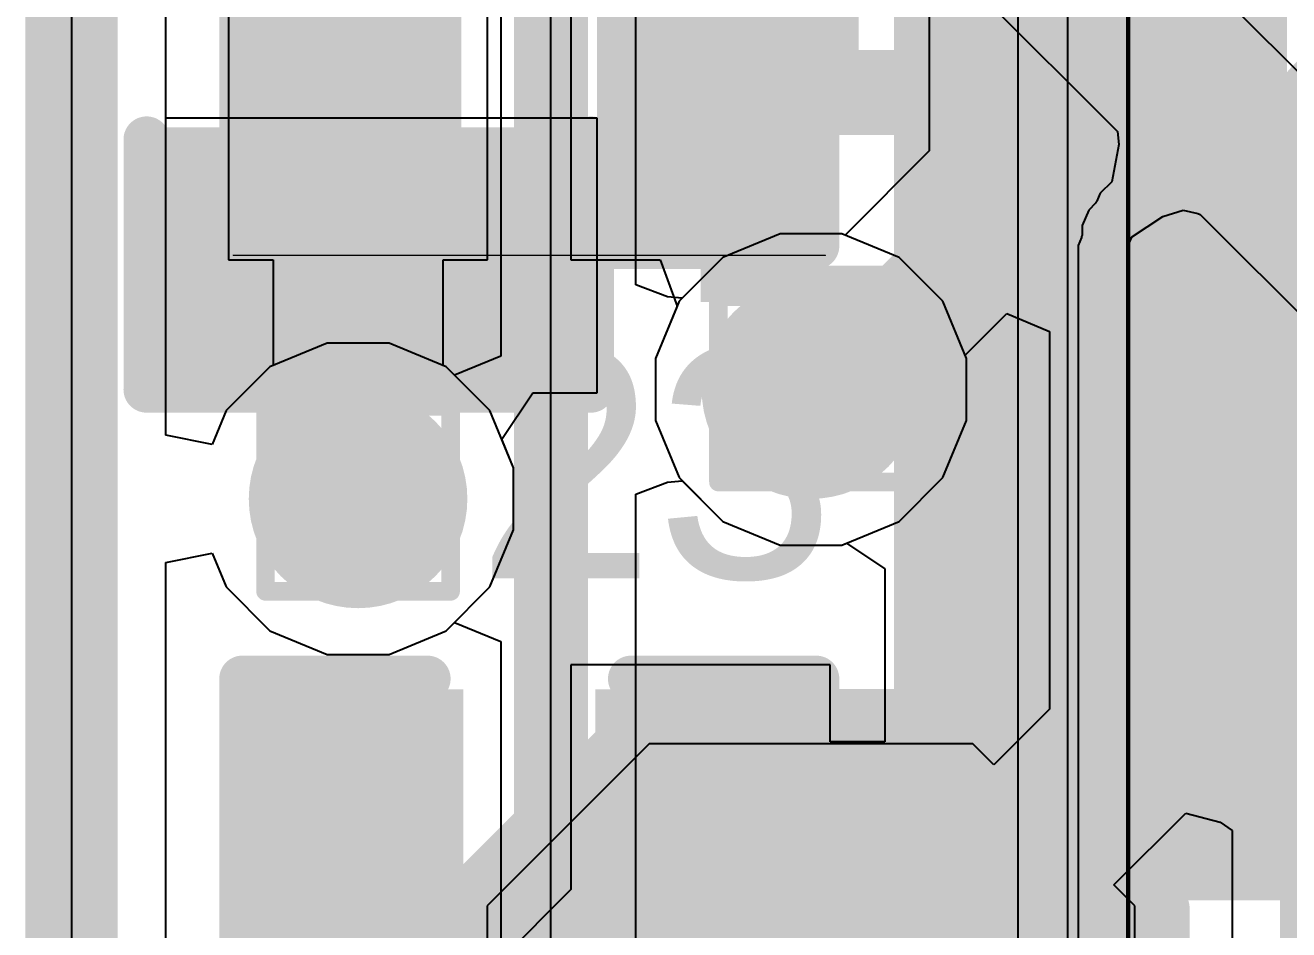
# Model space of a CAD drawing. Header units: inches. Extents: x -6 to 5433, y -4 to 5447.
# Drawn here: x 53.37 to 56.838, y 16.969 to 19.451 of the extents above; entities that cross this region are included whole.
import ezdxf

# ---------------------------------------------------------------- set-up
doc = ezdxf.new("R2010")
doc.units = ezdxf.units.IN
for name, color, linetype in [('Board_outline', 216, 'Continuous'), ('Bottom Layer', 5, 'Continuous'), ('Bottom Overlay', 54, 'Continuous'), ('Bottom Paste', 16, 'Continuous'), ('Bottom Solder', 6, 'Continuous'), ('Drill Drawing', 1, 'Continuous'), ('Ground', 16, 'Continuous'), ('Mechanical 4', 56, 'Continuous'), ('Multi-Layer', 9, 'Continuous'), ('Power', 76, 'Continuous'), ('Top Layer', 1, 'Continuous'), ('Top Overlay', 2, 'Continuous'), ('Top Paste', 8, 'Continuous'), ('Top Solder', 216, 'Continuous'), ('Via Holes', 16, 'Continuous')]:
    doc.layers.add(name, color=color, linetype=linetype)
doc.styles.add('Arial', font='', dxfattribs={"height": 0.2})
doc.styles.get('Arial').set_extended_font_data('Arial')

# ---------------------------------------------------------------- blocks, each defined once
blk = doc.blocks.new('QFN_56__7_7__47')
at = {"layer": 'Top Layer'}
for points in [[(3.0005, 2.7), (3.8755, 2.7), (3.8755, 2.5), (3.0005, 2.5)], [(3.0005, 2.3), (3.8755, 2.3), (3.8755, 2.1), (3.0005, 2.1)], [(3.0005, 1.9), (3.8755, 1.9), (3.8755, 1.7), (3.0005, 1.7)], [(3.0005, 1.5), (3.8755, 1.5), (3.8755, 1.3), (3.0005, 1.3)], [(3.0005, 1.1), (3.8755, 1.1), (3.8755, 0.9), (3.0005, 0.9)], [(3.0005, 0.7), (3.8755, 0.7), (3.8755, 0.5), (3.0005, 0.5)]]:
    blk.add_hatch(color=1, dxfattribs=at).paths.add_polyline_path(points)
at = {"layer": 'Top Paste'}
for points in [[(3.0005, 2.7), (3.8755, 2.7), (3.8755, 2.5), (3.0005, 2.5)], [(3.0005, 2.3), (3.8755, 2.3), (3.8755, 2.1), (3.0005, 2.1)], [(3.0005, 1.9), (3.8755, 1.9), (3.8755, 1.7), (3.0005, 1.7)], [(3.0005, 1.5), (3.8755, 1.5), (3.8755, 1.3), (3.0005, 1.3)], [(3.0005, 1.1), (3.8755, 1.1), (3.8755, 0.9), (3.0005, 0.9)], [(3.0005, 0.7), (3.8755, 0.7), (3.8755, 0.5), (3.0005, 0.5)]]:
    blk.add_hatch(color=8, dxfattribs=at).paths.add_polyline_path(points)
at = {"layer": 'Top Solder'}
for points in [[(2.8989, 2.8016), (3.9771, 2.8016), (3.9771, 2.3984), (2.8989, 2.3984)], [(2.8989, 2.4016), (3.9771, 2.4016), (3.9771, 1.9984), (2.8989, 1.9984)], [(2.8989, 2.0016), (3.9771, 2.0016), (3.9771, 1.5984), (2.8989, 1.5984)], [(2.8989, 1.6016), (3.9771, 1.6016), (3.9771, 1.1984), (2.8989, 1.1984)], [(2.8989, 1.2016), (3.9771, 1.2016), (3.9771, 0.7984), (2.8989, 0.7984)], [(2.8989, 0.8016), (3.9771, 0.8016), (3.9771, 0.3984), (2.8989, 0.3984)], [(2.8989, 0.4016), (3.9771, 0.4016), (3.9771, -0.0016), (2.8989, -0.0016)]]:
    blk.add_hatch(color=216, dxfattribs=at).paths.add_polyline_path(points)
blk = doc.blocks.new('R___0402_94')
at = {"layer": 'Top Layer'}
for points in [[(-0.6985, -0.3175), (-0.6985, 0.3175), (-0.2413, 0.3175), (-0.2413, -0.3175)], [(0.2413, -0.3175), (0.2413, 0.3175), (0.6985, 0.3175), (0.6985, -0.3175)]]:
    blk.add_hatch(color=1, dxfattribs=at).paths.add_polyline_path(points)
at = {"layer": 'Top Paste'}
for points in [[(-0.6985, -0.3175), (-0.6985, 0.3175), (-0.2413, 0.3175), (-0.2413, -0.3175)], [(0.2413, -0.3175), (0.2413, 0.3175), (0.6985, 0.3175), (0.6985, -0.3175)]]:
    blk.add_hatch(color=8, dxfattribs=at).paths.add_polyline_path(points)
at = {"layer": 'Top Solder'}
for points in [[(-0.7535, -0.3725), (-0.7535, 0.3725), (-0.1863, 0.3725), (-0.1863, -0.3725)], [(0.1863, -0.3725), (0.1863, 0.3725), (0.7535, 0.3725), (0.7535, -0.3725)]]:
    blk.add_hatch(color=216, dxfattribs=at).paths.add_polyline_path(points)
at = {"layer": 'Top Overlay'}
for points in [[(-0.7874, 0.4064, 0.127, 0.127, 0), (0.7874, 0.4064, 0.127, 0.127, 0)], [(-0.7874, -0.4064, 0.127, 0.127, 0), (-0.7874, 0.4064, 0.127, 0.127, 0)], [(0.7874, -0.4064, 0.127, 0.127, 0), (0.7874, 0.4064, 0.127, 0.127, 0)], [(-0.7874, -0.4064, 0.127, 0.127, 0), (0.7874, -0.4064, 0.127, 0.127, 0)], [(-0.8128, -0.4318, 0.00323, 0.00323, 0), (0.8128, -0.4318, 0.00323, 0.00323, 0)]]:
    blk.add_lwpolyline(points, format="xyseb", dxfattribs=at)
for points in [[(-0.8191, 0.4064, 0.0635, 0.0635, 1), (-0.7556, 0.4064, 0.0635, 0.0635, 1)], [(-0.8191, 0.4064, 0.0635, 0.0635, 1), (-0.7556, 0.4064, 0.0635, 0.0635, 1)], [(0.7556, 0.4064, 0.0635, 0.0635, 1), (0.8191, 0.4064, 0.0635, 0.0635, 1)], [(0.7556, 0.4064, 0.0635, 0.0635, 1), (0.8191, 0.4064, 0.0635, 0.0635, 1)], [(-0.8191, -0.4064, 0.0635, 0.0635, 1), (-0.7556, -0.4064, 0.0635, 0.0635, 1)], [(-0.8191, -0.4064, 0.0635, 0.0635, 1), (-0.7556, -0.4064, 0.0635, 0.0635, 1)], [(0.7556, -0.4064, 0.0635, 0.0635, 1), (0.8191, -0.4064, 0.0635, 0.0635, 1)], [(0.7556, -0.4064, 0.0635, 0.0635, 1), (0.8191, -0.4064, 0.0635, 0.0635, 1)], [(-0.8136, -0.4318, 0.00161, 0.00161, 1), (-0.812, -0.4318, 0.00161, 0.00161, 1)], [(0.812, -0.4318, 0.00161, 0.00161, 1), (0.8136, -0.4318, 0.00161, 0.00161, 1)]]:
    blk.add_lwpolyline(points, format="xyseb", close=True, dxfattribs=at)
blk = doc.blocks.new('T__________B_126')
at = {"layer": 'Bottom Layer'}
blk.add_hatch(color=5, dxfattribs=at).paths.add_polyline_path([(0.381, 0.762), (-0.381, 0.762), (-0.762, 0.381), (-0.762, -0.381), (-0.381, -0.762), (0.381, -0.762), (0.762, -0.381), (0.762, 0.381)])
at = {"layer": 'Bottom Paste'}
blk.add_hatch(color=16, dxfattribs=at).paths.add_polyline_path([(0.381, 0.762), (-0.381, 0.762), (-0.762, 0.381), (-0.762, -0.381), (-0.381, -0.762), (0.381, -0.762), (0.762, -0.381), (0.762, 0.381)])
at = {"layer": 'Bottom Solder'}
blk.add_hatch(color=6, dxfattribs=at).paths.add_polyline_path([(0.4318, 0.8636), (-0.4318, 0.8636), (-0.8636, 0.4318), (-0.8636, -0.4318), (-0.4318, -0.8636), (0.4318, -0.8636), (0.8636, -0.4318), (0.8636, 0.4318)])
at = {"layer": 'Bottom Overlay'}
for points in [[(-0.4318, 0.9398, 0.2, 0.2, 0), (-0.9398, 0.4318, 0.2, 0.2, 0)], [(-0.4318, 0.9398, 0.2, 0.2, 0), (0.4318, 0.9398, 0.2, 0.2, 0)], [(0.4318, 0.9398, 0.2, 0.2, 0), (0.9398, 0.4318, 0.2, 0.2, 0)], [(-0.9398, 0.4318, 0.2, 0.2, 0), (-0.9398, -0.4318, 0.2, 0.2, 0)], [(0.9398, 0.4318, 0.2, 0.2, 0), (0.9398, -0.4318, 0.2, 0.2, 0)], [(-0.9398, -0.4318, 0.2, 0.2, 0), (-0.4318, -0.9398, 0.2, 0.2, 0)], [(0.9398, -0.4318, 0.2, 0.2, 0), (0.4318, -0.9398, 0.2, 0.2, 0)], [(-0.4318, -0.9398, 0.2, 0.2, 0), (0.4318, -0.9398, 0.2, 0.2, 0)]]:
    blk.add_lwpolyline(points, format="xyseb", dxfattribs=at)
for points in [[(-0.4818, 0.9398, 0.1, 0.1, 1), (-0.3818, 0.9398, 0.1, 0.1, 1)], [(-0.4818, 0.9398, 0.1, 0.1, 1), (-0.3818, 0.9398, 0.1, 0.1, 1)], [(0.3818, 0.9398, 0.1, 0.1, 1), (0.4818, 0.9398, 0.1, 0.1, 1)], [(0.3818, 0.9398, 0.1, 0.1, 1), (0.4818, 0.9398, 0.1, 0.1, 1)], [(-0.9898, 0.4318, 0.1, 0.1, 1), (-0.8898, 0.4318, 0.1, 0.1, 1)], [(-0.9898, 0.4318, 0.1, 0.1, 1), (-0.8898, 0.4318, 0.1, 0.1, 1)], [(0.8898, 0.4318, 0.1, 0.1, 1), (0.9898, 0.4318, 0.1, 0.1, 1)], [(0.8898, 0.4318, 0.1, 0.1, 1), (0.9898, 0.4318, 0.1, 0.1, 1)], [(-0.9898, -0.4318, 0.1, 0.1, 1), (-0.8898, -0.4318, 0.1, 0.1, 1)], [(-0.9898, -0.4318, 0.1, 0.1, 1), (-0.8898, -0.4318, 0.1, 0.1, 1)], [(0.8898, -0.4318, 0.1, 0.1, 1), (0.9898, -0.4318, 0.1, 0.1, 1)], [(0.8898, -0.4318, 0.1, 0.1, 1), (0.9898, -0.4318, 0.1, 0.1, 1)], [(-0.4818, -0.9398, 0.1, 0.1, 1), (-0.3818, -0.9398, 0.1, 0.1, 1)], [(-0.4818, -0.9398, 0.1, 0.1, 1), (-0.3818, -0.9398, 0.1, 0.1, 1)], [(0.3818, -0.9398, 0.1, 0.1, 1), (0.4818, -0.9398, 0.1, 0.1, 1)], [(0.3818, -0.9398, 0.1, 0.1, 1), (0.4818, -0.9398, 0.1, 0.1, 1)]]:
    blk.add_lwpolyline(points, format="xyseb", close=True, dxfattribs=at)
blk = doc.blocks.new('LED_0603_B_143')
at = {"layer": 'Bottom Layer'}
for points in [[(-1, 0.5), (-0.5, 0.5), (-0.5, -0.5), (-1, -0.5)], [(0.5, 0.5), (1, 0.5), (1, -0.5), (0.5, -0.5)]]:
    blk.add_hatch(color=5, dxfattribs=at).paths.add_polyline_path(points)
at = {"layer": 'Bottom Overlay'}
blk.add_hatch(color=54, dxfattribs=at).paths.add_polyline_path([(1.1175, -0.6604), (1.7525, -0.6604), (1.7525, 0.6604), (1.1175, 0.6604)])
at = {"layer": 'Bottom Paste'}
for points in [[(-1, 0.5), (-0.5, 0.5), (-0.5, -0.5), (-1, -0.5)], [(0.5, 0.5), (1, 0.5), (1, -0.5), (0.5, -0.5)]]:
    blk.add_hatch(color=16, dxfattribs=at).paths.add_polyline_path(points)
at = {"layer": 'Bottom Solder'}
for points in [[(-1.1016, 0.6016), (-0.3984, 0.6016), (-0.3984, -0.6016), (-1.1016, -0.6016)], [(0.3984, 0.6016), (1.1016, 0.6016), (1.1016, -0.6016), (0.3984, -0.6016)]]:
    blk.add_hatch(color=6, dxfattribs=at).paths.add_polyline_path(points)
at = {"layer": 'Bottom Overlay'}
for points in [[(-1.1176, 0.6096, 0.127, 0.127, 0), (-1.1176, -0.6096, 0.127, 0.127, 0)], [(-1.1176, 0.6096, 0.127, 0.127, 0), (-0.4318, 0.6096, 0.127, 0.127, 0)], [(0.4318, 0.6096, 0.127, 0.127, 0), (1.1176, 0.6096, 0.127, 0.127, 0)], [(1.1176, 0.6096, 0.127, 0.127, 0), (1.1176, -0.6096, 0.127, 0.127, 0)], [(-1.1176, -0.6096, 0.127, 0.127, 0), (-0.4318, -0.6096, 0.127, 0.127, 0)], [(0.4318, -0.6096, 0.127, 0.127, 0), (1.1176, -0.6096, 0.127, 0.127, 0)]]:
    blk.add_lwpolyline(points, format="xyseb", dxfattribs=at)
for points in [[(-1.1494, 0.6096, 0.0635, 0.0635, 1), (-1.0858, 0.6096, 0.0635, 0.0635, 1)], [(-1.1494, 0.6096, 0.0635, 0.0635, 1), (-1.0858, 0.6096, 0.0635, 0.0635, 1)], [(-0.4636, 0.6096, 0.0635, 0.0635, 1), (-0.4001, 0.6096, 0.0635, 0.0635, 1)], [(0.4001, 0.6096, 0.0635, 0.0635, 1), (0.4636, 0.6096, 0.0635, 0.0635, 1)], [(1.0859, 0.6096, 0.0635, 0.0635, 1), (1.1494, 0.6096, 0.0635, 0.0635, 1)], [(1.0859, 0.6096, 0.0635, 0.0635, 1), (1.1494, 0.6096, 0.0635, 0.0635, 1)], [(-1.1494, -0.6096, 0.0635, 0.0635, 1), (-1.0858, -0.6096, 0.0635, 0.0635, 1)], [(-1.1494, -0.6096, 0.0635, 0.0635, 1), (-1.0858, -0.6096, 0.0635, 0.0635, 1)], [(-0.4636, -0.6096, 0.0635, 0.0635, 1), (-0.4001, -0.6096, 0.0635, 0.0635, 1)], [(0.4001, -0.6096, 0.0635, 0.0635, 1), (0.4636, -0.6096, 0.0635, 0.0635, 1)], [(1.0859, -0.6096, 0.0635, 0.0635, 1), (1.1494, -0.6096, 0.0635, 0.0635, 1)], [(1.0859, -0.6096, 0.0635, 0.0635, 1), (1.1494, -0.6096, 0.0635, 0.0635, 1)]]:
    blk.add_lwpolyline(points, format="xyseb", close=True, dxfattribs=at)
blk = doc.blocks.new('____0402_208')
at = {"layer": 'Top Layer'}
for points in [[(-0.6985, -0.3175), (-0.6985, 0.3175), (-0.2413, 0.3175), (-0.2413, -0.3175)], [(0.2413, -0.3175), (0.2413, 0.3175), (0.6985, 0.3175), (0.6985, -0.3175)]]:
    blk.add_hatch(color=1, dxfattribs=at).paths.add_polyline_path(points)
at = {"layer": 'Top Paste'}
for points in [[(-0.6985, -0.3175), (-0.6985, 0.3175), (-0.2413, 0.3175), (-0.2413, -0.3175)], [(0.2413, -0.3175), (0.2413, 0.3175), (0.6985, 0.3175), (0.6985, -0.3175)]]:
    blk.add_hatch(color=8, dxfattribs=at).paths.add_polyline_path(points)
at = {"layer": 'Top Solder'}
for points in [[(-0.7585, -0.3775), (-0.7585, 0.3775), (-0.1813, 0.3775), (-0.1813, -0.3775)], [(0.1813, -0.3775), (0.1813, 0.3775), (0.7585, 0.3775), (0.7585, -0.3775)]]:
    blk.add_hatch(color=216, dxfattribs=at).paths.add_polyline_path(points)
at = {"layer": 'Top Overlay'}
for points in [[(-0.2794, 0.4064, 0.127, 0.127, 0), (-0.7874, 0.4064, 0.127, 0.127, 0)], [(-0.7874, 0.4064, 0.127, 0.127, 0), (-0.7874, -0.4064, 0.127, 0.127, 0)], [(0.7874, 0.4064, 0.127, 0.127, 0), (0.2794, 0.4064, 0.127, 0.127, 0)], [(0.7874, 0.4064, 0.127, 0.127, 0), (0.7874, -0.4064, 0.127, 0.127, 0)], [(-0.2794, -0.4064, 0.127, 0.127, 0), (-0.7874, -0.4064, 0.127, 0.127, 0)], [(0.7874, -0.4064, 0.127, 0.127, 0), (0.2794, -0.4064, 0.127, 0.127, 0)]]:
    blk.add_lwpolyline(points, format="xyseb", dxfattribs=at)
for points in [[(-0.8191, 0.4064, 0.0635, 0.0635, 1), (-0.7556, 0.4064, 0.0635, 0.0635, 1)], [(-0.8191, 0.4064, 0.0635, 0.0635, 1), (-0.7556, 0.4064, 0.0635, 0.0635, 1)], [(-0.3111, 0.4064, 0.0635, 0.0635, 1), (-0.2477, 0.4064, 0.0635, 0.0635, 1)], [(0.2477, 0.4064, 0.0635, 0.0635, 1), (0.3111, 0.4064, 0.0635, 0.0635, 1)], [(0.7556, 0.4064, 0.0635, 0.0635, 1), (0.8191, 0.4064, 0.0635, 0.0635, 1)], [(0.7556, 0.4064, 0.0635, 0.0635, 1), (0.8191, 0.4064, 0.0635, 0.0635, 1)], [(-0.8191, -0.4064, 0.0635, 0.0635, 1), (-0.7556, -0.4064, 0.0635, 0.0635, 1)], [(-0.8191, -0.4064, 0.0635, 0.0635, 1), (-0.7556, -0.4064, 0.0635, 0.0635, 1)], [(-0.3111, -0.4064, 0.0635, 0.0635, 1), (-0.2477, -0.4064, 0.0635, 0.0635, 1)], [(0.2477, -0.4064, 0.0635, 0.0635, 1), (0.3111, -0.4064, 0.0635, 0.0635, 1)], [(0.7556, -0.4064, 0.0635, 0.0635, 1), (0.8191, -0.4064, 0.0635, 0.0635, 1)], [(0.7556, -0.4064, 0.0635, 0.0635, 1), (0.8191, -0.4064, 0.0635, 0.0635, 1)]]:
    blk.add_lwpolyline(points, format="xyseb", close=True, dxfattribs=at)

msp = doc.modelspace()

# ---------------------------------------------------------------- hatches: boundary and pattern name
at = {"layer": 'Bottom Layer'}
h = msp.add_hatch(color=5, dxfattribs=at)
edge = h.paths.add_edge_path()
edge.add_arc((55.5266, 18.4514), 0.3, 0, 360)
h = msp.add_hatch(color=5, dxfattribs=at)
edge = h.paths.add_edge_path()
edge.add_arc((54.2836, 18.1514), 0.3, 0, 360)
at = {"layer": 'Ground'}
h = msp.add_hatch(color=16, dxfattribs=at)
edge = h.paths.add_edge_path()
edge.add_arc((55.5266, 18.4514), 0.3, 0, 360)
h = msp.add_hatch(color=16, dxfattribs=at)
edge = h.paths.add_edge_path()
edge.add_arc((54.2836, 18.1514), 0.3, 0, 360)
at = {"layer": 'Power'}
h = msp.add_hatch(color=76, dxfattribs=at)
edge = h.paths.add_edge_path()
edge.add_arc((55.5266, 18.4514), 0.3, 0, 360)
h = msp.add_hatch(color=76, dxfattribs=at)
edge = h.paths.add_edge_path()
edge.add_arc((54.2836, 18.1514), 0.3, 0, 360)
at = {"layer": 'Top Layer'}
h = msp.add_hatch(color=1, dxfattribs=at)
edge = h.paths.add_edge_path()
edge.add_arc((55.5266, 18.4514), 0.3, 0, 360)
h = msp.add_hatch(color=1, dxfattribs=at)
edge = h.paths.add_edge_path()
edge.add_arc((54.2836, 18.1514), 0.3, 0, 360)
at = {"layer": 'Via Holes'}
h = msp.add_hatch(color=7, dxfattribs=at)
edge = h.paths.add_edge_path()
edge.add_arc((55.5266, 18.4514), 0.15, 0, 360)
h = msp.add_hatch(color=7, dxfattribs=at)
edge = h.paths.add_edge_path()
edge.add_arc((54.2836, 18.1514), 0.15, 0, 360)

# ---------------------------------------------------------------- linework, layer by layer
at = {"layer": 'Board_outline'}
msp.add_lwpolyline([(53.4972, 11.5, 0.254, 0.254, 0), (53.4972, 28.5, 0.254, 0.254, 0)], format="xyseb", dxfattribs=at)
msp.add_lwpolyline([(53.4972, 11.5, 0.254, 0.254, 0), (53.4972, 28.5, 0.254, 0.254, 0)], format="xyseb", dxfattribs=at)
at = {"layer": 'Bottom Layer'}
for p, q in [((53.7562, 19.1959), (53.7562, 24.584)), ((55.8514, 19.8632), (55.8514, 19.1059)), ((54.9399, 19.1959), (53.7562, 19.1959)), ((54.9399, 18.4419), (54.9399, 19.1959)), ((55.8514, 19.1059), (55.6203, 18.8748)), ((55.4417, 18.8784), (55.2847, 18.8134)), ((55.6115, 18.8784), (55.4417, 18.8784)), ((55.6203, 18.8748), (55.6115, 18.8784)), ((55.2847, 18.8134), (55.1646, 18.6933)), ((55.1646, 18.6933), (55.0996, 18.5364)), ((55.9499, 18.5452), (56.0643, 18.6595)), ((56.0643, 18.6595), (56.1816, 18.6109)), ((56.1816, 18.6109), (56.1816, 17.5748)), ((55.0996, 18.5364), (55.0996, 18.3665)), ((55.9536, 18.5364), (55.9499, 18.5452)), ((55.9536, 18.3665), (55.9536, 18.5364)), ((54.678, 18.3149), (54.7629, 18.4419)), ((54.7629, 18.4419), (54.9399, 18.4419)), ((55.0996, 18.3665), (55.1646, 18.2096)), ((55.8886, 18.2096), (55.9536, 18.3665)), ((54.7106, 18.2364), (54.678, 18.3149)), ((54.7106, 18.0665), (54.7106, 18.2364)), ((55.1646, 18.2096), (55.2847, 18.0894)), ((55.7685, 18.0894), (55.8886, 18.2096)), ((55.2847, 18.0894), (55.4417, 18.0244)), ((55.6115, 18.0244), (55.7685, 18.0894)), ((54.6456, 17.9096), (54.7106, 18.0665)), ((53.7562, 17.9771), (53.8832, 18.0023)), ((53.8832, 18.0023), (53.9216, 17.9096)), ((55.4417, 18.0244), (55.6115, 18.0244)), ((53.7562, 11.5), (53.7562, 17.9771)), ((53.9216, 17.9096), (54.0417, 17.7894)), ((54.5255, 17.7894), (54.6456, 17.9096)), ((54.0417, 17.7894), (54.1987, 17.7244)), ((54.3685, 17.7244), (54.5255, 17.7894)), ((54.1987, 17.7244), (54.3685, 17.7244)), ((56.1816, 17.5748), (56.0285, 17.4217)), ((55.0821, 17.4792), (54.6376, 17.0347)), ((55.9711, 17.4792), (55.0821, 17.4792)), ((56.0285, 17.4217), (55.9711, 17.4792)), ((56.3581, 17.0921), (56.5555, 17.2895)), ((56.5555, 17.2895), (56.6493, 17.2645)), ((56.6493, 17.2645), (56.6825, 17.2412)), ((56.6825, 17.2412), (56.6825, 16.0932)), ((56.4156, 17.0347), (56.3581, 17.0921)), ((54.6376, 17.0347), (54.6376, 16.1457)), ((56.4156, 16.1457), (56.4156, 17.0347))]:
    msp.add_line(p, q, dxfattribs=at)
for points in [[(56.0845, 19.0093, 0.2032, 0.2032, 0), (56.0845, 22.9254, 0.2032, 0.2032, 0)], [(56.9156, 19.2622, 0.2032, 0.2032, 0), (57.7049, 20.0514, 0.2032, 0.2032, 0)], [(56.4147, 17.4783, 0.2032, 0.2032, 0), (56.4147, 19.9951, 0.2032, 0.2032, 0)], [(56.9156, 16.0932, 0.2032, 0.2032, 0), (56.9156, 19.2622, 0.2032, 0.2032, 0)], [(55.5266, 18.4514, 0.2032, 0.2032, 0), (56.0845, 19.0093, 0.2032, 0.2032, 0)], [(54.2836, 18.7896, 0.2032, 0.2032, 0), (54.3129, 18.8189, 0.2032, 0.2032, 0)], [(54.2836, 18.1514, 0.2032, 0.2032, 0), (54.2836, 18.7896, 0.2032, 0.2032, 0)], [(55.5266, 16.5902, 0.2032, 0.2032, 0), (56.4147, 17.4783, 0.2032, 0.2032, 0)]]:
    msp.add_lwpolyline(points, format="xyseb", dxfattribs=at)
for points in [[(56.8648, 19.2622, 0.1016, 0.1016, 1), (56.9664, 19.2622, 0.1016, 0.1016, 1)], [(56.8648, 19.2622, 0.1016, 0.1016, 1), (56.9664, 19.2622, 0.1016, 0.1016, 1)], [(56.0337, 19.0093, 0.1016, 0.1016, 1), (56.1353, 19.0093, 0.1016, 0.1016, 1)], [(56.0337, 19.0093, 0.1016, 0.1016, 1), (56.1353, 19.0093, 0.1016, 0.1016, 1)], [(54.2621, 18.8189, 0.1016, 0.1016, 1), (54.3637, 18.8189, 0.1016, 0.1016, 1)], [(54.2328, 18.7896, 0.1016, 0.1016, 1), (54.3344, 18.7896, 0.1016, 0.1016, 1)], [(54.2328, 18.7896, 0.1016, 0.1016, 1), (54.3344, 18.7896, 0.1016, 0.1016, 1)], [(55.4758, 18.4514, 0.1016, 0.1016, 1), (55.5774, 18.4514, 0.1016, 0.1016, 1)], [(54.2328, 18.1514, 0.1016, 0.1016, 1), (54.3344, 18.1514, 0.1016, 0.1016, 1)], [(56.3639, 17.4783, 0.1016, 0.1016, 1), (56.4655, 17.4783, 0.1016, 0.1016, 1)], [(56.3639, 17.4783, 0.1016, 0.1016, 1), (56.4655, 17.4783, 0.1016, 0.1016, 1)]]:
    msp.add_lwpolyline(points, format="xyseb", close=True, dxfattribs=at)
at = {"layer": 'Drill Drawing'}
for points in [[(55.2726, 18.7054, 0.0508, 0.0508, 0), (55.7806, 18.7054, 0.0508, 0.0508, 0)], [(55.2726, 18.1974, 0.0508, 0.0508, 0), (55.2726, 18.7054, 0.0508, 0.0508, 0)], [(55.7806, 18.1974, 0.0508, 0.0508, 0), (55.7806, 18.7054, 0.0508, 0.0508, 0)], [(55.3742, 18.6038, 0.0508, 0.0508, 0), (55.679, 18.6038, 0.0508, 0.0508, 0)], [(55.3742, 18.299, 0.0508, 0.0508, 0), (55.3742, 18.6038, 0.0508, 0.0508, 0)], [(55.679, 18.299, 0.0508, 0.0508, 0), (55.679, 18.6038, 0.0508, 0.0508, 0)], [(54.0296, 18.4054, 0.0508, 0.0508, 0), (54.5376, 18.4054, 0.0508, 0.0508, 0)], [(54.0296, 17.8974, 0.0508, 0.0508, 0), (54.0296, 18.4054, 0.0508, 0.0508, 0)], [(54.5376, 17.8974, 0.0508, 0.0508, 0), (54.5376, 18.4054, 0.0508, 0.0508, 0)], [(54.1312, 18.3038, 0.0508, 0.0508, 0), (54.436, 18.3038, 0.0508, 0.0508, 0)], [(54.1312, 17.999, 0.0508, 0.0508, 0), (54.1312, 18.3038, 0.0508, 0.0508, 0)], [(54.436, 17.999, 0.0508, 0.0508, 0), (54.436, 18.3038, 0.0508, 0.0508, 0)], [(55.3742, 18.299, 0.0508, 0.0508, 0), (55.679, 18.299, 0.0508, 0.0508, 0)], [(55.2726, 18.1974, 0.0508, 0.0508, 0), (55.7806, 18.1974, 0.0508, 0.0508, 0)], [(54.1312, 17.999, 0.0508, 0.0508, 0), (54.436, 17.999, 0.0508, 0.0508, 0)], [(54.0296, 17.8974, 0.0508, 0.0508, 0), (54.5376, 17.8974, 0.0508, 0.0508, 0)]]:
    msp.add_lwpolyline(points, format="xyseb", dxfattribs=at)
for points in [[(55.2599, 18.7054, 0.0254, 0.0254, 1), (55.2853, 18.7054, 0.0254, 0.0254, 1)], [(55.2599, 18.7054, 0.0254, 0.0254, 1), (55.2853, 18.7054, 0.0254, 0.0254, 1)], [(55.7679, 18.7054, 0.0254, 0.0254, 1), (55.7933, 18.7054, 0.0254, 0.0254, 1)], [(55.7679, 18.7054, 0.0254, 0.0254, 1), (55.7933, 18.7054, 0.0254, 0.0254, 1)], [(55.3615, 18.6038, 0.0254, 0.0254, 1), (55.3869, 18.6038, 0.0254, 0.0254, 1)], [(55.3615, 18.6038, 0.0254, 0.0254, 1), (55.3869, 18.6038, 0.0254, 0.0254, 1)], [(55.6663, 18.6038, 0.0254, 0.0254, 1), (55.6917, 18.6038, 0.0254, 0.0254, 1)], [(55.6663, 18.6038, 0.0254, 0.0254, 1), (55.6917, 18.6038, 0.0254, 0.0254, 1)], [(54.0169, 18.4054, 0.0254, 0.0254, 1), (54.0423, 18.4054, 0.0254, 0.0254, 1)], [(54.0169, 18.4054, 0.0254, 0.0254, 1), (54.0423, 18.4054, 0.0254, 0.0254, 1)], [(54.5249, 18.4054, 0.0254, 0.0254, 1), (54.5503, 18.4054, 0.0254, 0.0254, 1)], [(54.5249, 18.4054, 0.0254, 0.0254, 1), (54.5503, 18.4054, 0.0254, 0.0254, 1)], [(54.1185, 18.3038, 0.0254, 0.0254, 1), (54.1439, 18.3038, 0.0254, 0.0254, 1)], [(54.1185, 18.3038, 0.0254, 0.0254, 1), (54.1439, 18.3038, 0.0254, 0.0254, 1)], [(54.4233, 18.3038, 0.0254, 0.0254, 1), (54.4487, 18.3038, 0.0254, 0.0254, 1)], [(54.4233, 18.3038, 0.0254, 0.0254, 1), (54.4487, 18.3038, 0.0254, 0.0254, 1)], [(55.3615, 18.299, 0.0254, 0.0254, 1), (55.3869, 18.299, 0.0254, 0.0254, 1)], [(55.3615, 18.299, 0.0254, 0.0254, 1), (55.3869, 18.299, 0.0254, 0.0254, 1)], [(55.6663, 18.299, 0.0254, 0.0254, 1), (55.6917, 18.299, 0.0254, 0.0254, 1)], [(55.6663, 18.299, 0.0254, 0.0254, 1), (55.6917, 18.299, 0.0254, 0.0254, 1)], [(55.2599, 18.1974, 0.0254, 0.0254, 1), (55.2853, 18.1974, 0.0254, 0.0254, 1)], [(55.2599, 18.1974, 0.0254, 0.0254, 1), (55.2853, 18.1974, 0.0254, 0.0254, 1)], [(55.7679, 18.1974, 0.0254, 0.0254, 1), (55.7933, 18.1974, 0.0254, 0.0254, 1)], [(55.7679, 18.1974, 0.0254, 0.0254, 1), (55.7933, 18.1974, 0.0254, 0.0254, 1)], [(54.1185, 17.999, 0.0254, 0.0254, 1), (54.1439, 17.999, 0.0254, 0.0254, 1)], [(54.1185, 17.999, 0.0254, 0.0254, 1), (54.1439, 17.999, 0.0254, 0.0254, 1)], [(54.4233, 17.999, 0.0254, 0.0254, 1), (54.4487, 17.999, 0.0254, 0.0254, 1)], [(54.4233, 17.999, 0.0254, 0.0254, 1), (54.4487, 17.999, 0.0254, 0.0254, 1)], [(54.0169, 17.8974, 0.0254, 0.0254, 1), (54.0423, 17.8974, 0.0254, 0.0254, 1)], [(54.0169, 17.8974, 0.0254, 0.0254, 1), (54.0423, 17.8974, 0.0254, 0.0254, 1)], [(54.5249, 17.8974, 0.0254, 0.0254, 1), (54.5503, 17.8974, 0.0254, 0.0254, 1)], [(54.5249, 17.8974, 0.0254, 0.0254, 1), (54.5503, 17.8974, 0.0254, 0.0254, 1)]]:
    msp.add_lwpolyline(points, format="xyseb", close=True, dxfattribs=at)
at = {"layer": 'Ground'}
for p, q in [((53.7562, 18.3258), (53.7562, 24.584)), ((54.6754, 21.2578), (54.6754, 18.5431)), ((54.8129, 12.1852), (54.8129, 21.2578)), ((57.1509, 19.0351), (56.3972, 19.7888)), ((55.7673, 19.7594), (56.3676, 19.1591)), ((56.3676, 19.1591), (56.3717, 19.1232)), ((56.3717, 19.1232), (56.3527, 19.0209)), ((56.3527, 19.0209), (56.3205, 18.9898)), ((56.3527, 19.0209), (56.3527, 19.0209)), ((56.3205, 18.9898), (56.3109, 18.9676)), ((56.2891, 18.9436), (56.2803, 18.9223)), ((56.3076, 18.9621), (56.2891, 18.9436)), ((56.3092, 18.966), (56.3076, 18.9621)), ((56.31, 18.9669), (56.3092, 18.966)), ((56.3106, 18.9671), (56.31, 18.9669)), ((56.31, 18.9669), (56.31, 18.9669)), ((56.3108, 18.9676), (56.3106, 18.9671)), ((56.3109, 18.9676), (56.3108, 18.9676)), ((56.4919, 18.9263), (56.548, 18.9433)), ((56.548, 18.9433), (56.5884, 18.9342)), ((56.5884, 18.9342), (56.5952, 18.9315)), ((56.2711, 18.9011), (56.2706, 18.875)), ((56.2803, 18.9223), (56.2711, 18.9011)), ((56.2803, 18.9223), (56.2803, 18.9223)), ((56.4064, 18.8688), (56.4919, 18.9263)), ((56.5952, 18.9315), (57.2783, 18.2484)), ((55.4417, 18.8784), (55.2847, 18.8134)), ((55.6115, 18.8784), (55.4417, 18.8784)), ((55.7685, 18.8134), (55.6115, 18.8784)), ((56.269, 18.8687), (56.2597, 18.8464)), ((56.2706, 18.875), (56.2689, 18.8711)), ((56.2689, 18.8711), (56.2689, 18.8699)), ((56.2689, 18.8699), (56.2689, 18.8699)), ((56.2689, 18.8699), (56.2691, 18.8693)), ((56.2691, 18.8693), (56.2689, 18.8688)), ((56.2689, 18.8688), (56.269, 18.8687)), ((56.3972, 18.8464), (56.4064, 18.8676)), ((56.4064, 18.8676), (56.4064, 18.8688)), ((56.2597, 18.8464), (56.2597, 14.7526)), ((56.3972, 18.8463), (56.3972, 18.8464)), ((56.3972, 18.8266), (56.3972, 18.8463)), ((55.2847, 18.8134), (55.1646, 18.6933)), ((55.8886, 18.6933), (55.7685, 18.8134)), ((56.3974, 18.8197), (56.3972, 18.8266)), ((56.3972, 18.8195), (56.3974, 18.8197)), ((56.3972, 14.7526), (56.3972, 18.8195)), ((55.1646, 18.6933), (55.0996, 18.5364)), ((55.9536, 18.5364), (55.8886, 18.6933)), ((54.1987, 18.5784), (54.0417, 18.5134)), ((54.3685, 18.5784), (54.1987, 18.5784)), ((54.5255, 18.5134), (54.3685, 18.5784)), ((54.6754, 18.5431), (54.5484, 18.4905)), ((55.0996, 18.5364), (55.0996, 18.3665)), ((55.9536, 18.3665), (55.9536, 18.5364)), ((54.0417, 18.5134), (53.9216, 18.3933)), ((54.5484, 18.4905), (54.5255, 18.5134)), ((53.9216, 18.3933), (53.8832, 18.3005)), ((55.0996, 18.3665), (55.1646, 18.2096)), ((55.8886, 18.2096), (55.9536, 18.3665)), ((53.8832, 18.3005), (53.7562, 18.3258)), ((55.1646, 18.2096), (55.2847, 18.0894)), ((55.7685, 18.0894), (55.8886, 18.2096)), ((55.2847, 18.0894), (55.4417, 18.0244)), ((55.6115, 18.0244), (55.7685, 18.0894)), ((53.7562, 17.9771), (53.8832, 18.0023)), ((53.8832, 18.0023), (53.9216, 17.9096)), ((55.4417, 18.0244), (55.6115, 18.0244)), ((53.7562, 11.5), (53.7562, 17.9771)), ((53.9216, 17.9096), (54.0417, 17.7894)), ((54.0417, 17.7894), (54.1987, 17.7244)), ((54.3685, 17.7244), (54.5255, 17.7894)), ((54.5255, 17.7894), (54.5484, 17.8124)), ((54.5484, 17.8124), (54.6754, 17.7598)), ((54.6754, 17.7598), (54.6754, 12.1852)), ((54.1987, 17.7244), (54.3685, 17.7244))]:
    msp.add_line(p, q, dxfattribs=at)
msp.add_lwpolyline([(55.9321, 19.9243, 0.2032, 0.2032, 0), (57.7049, 18.1514, 0.2032, 0.2032, 0)], format="xyseb", dxfattribs=at)
at = {"layer": 'Mechanical 4'}
for points in [[(56.4, 12.55, 0.254, 0.254, 0), (56.4, 27.45, 0.254, 0.254, 0)], [(56.3972, 12.545, 0.0127, 0.0127, 0), (56.3972, 27.445, 0.0127, 0.0127, 0)]]:
    msp.add_lwpolyline(points, format="xyseb", dxfattribs=at)
at = {"layer": 'Multi-Layer'}
msp.add_line((53.4972, 28.5), (53.4972, 11.5), dxfattribs=at)
at = {"layer": 'Power'}
for p, q in [((56.2319, 14.7906), (56.2319, 22.6389)), ((56.0944, 22.3355), (56.0944, 14.7906)), ((55.046, 18.7388), (55.046, 21.453)), ((55.4417, 18.8784), (55.2847, 18.8134)), ((55.6115, 18.8784), (55.4417, 18.8784)), ((55.7685, 18.8134), (55.6115, 18.8784)), ((55.2847, 18.8134), (55.173, 18.7017)), ((55.8886, 18.6933), (55.7685, 18.8134)), ((55.1331, 18.7054), (55.046, 18.7388)), ((55.173, 18.7017), (55.1331, 18.7054)), ((55.9536, 18.5364), (55.8886, 18.6933)), ((55.9536, 18.3665), (55.9536, 18.5364)), ((55.8886, 18.2096), (55.9536, 18.3665)), ((55.7685, 18.0894), (55.8886, 18.2096)), ((55.046, 18.1641), (55.1331, 18.1975)), ((55.1331, 18.1975), (55.173, 18.2012)), ((55.173, 18.2012), (55.2847, 18.0894)), ((55.046, 11.9534), (55.046, 18.1641)), ((55.2847, 18.0894), (55.4417, 18.0244)), ((55.6115, 18.0244), (55.7685, 18.0894)), ((55.4417, 18.0244), (55.6115, 18.0244))]:
    msp.add_line(p, q, dxfattribs=at)
msp.add_lwpolyline([(54.8129, 11.9534, 0.2032, 0.2032, 0), (54.8129, 21.5495, 0.2032, 0.2032, 0)], format="xyseb", dxfattribs=at)
at = {"layer": 'Top Layer'}
for p, q in [((53.7562, 18.3258), (53.7562, 24.584)), ((53.928, 19.6959), (53.928, 18.8069)), ((54.6392, 18.8069), (54.6392, 19.6959)), ((54.8678, 19.6959), (54.8678, 18.8069)), ((53.928, 18.8069), (54.0505, 18.8069)), ((54.0505, 18.8069), (54.0505, 18.5171)), ((54.5167, 18.5171), (54.5167, 18.8069)), ((54.5167, 18.8069), (54.6392, 18.8069)), ((54.8678, 18.8069), (55.1123, 18.8069)), ((55.1123, 18.8069), (55.1591, 18.6799)), ((55.1591, 18.6799), (55.0996, 18.5364)), ((55.0996, 18.5364), (55.0996, 18.3665)), ((54.0417, 18.5134), (53.9216, 18.3933)), ((54.0505, 18.5171), (54.0417, 18.5134)), ((54.5255, 18.5134), (54.5167, 18.5171)), ((54.6456, 18.3933), (54.5255, 18.5134)), ((53.9216, 18.3933), (53.8832, 18.3005)), ((54.7106, 18.2364), (54.6456, 18.3933)), ((55.0996, 18.3665), (55.1646, 18.2096)), ((53.8832, 18.3005), (53.7562, 18.3258)), ((54.7106, 18.0665), (54.7106, 18.2364)), ((55.1646, 18.2096), (55.2847, 18.0894)), ((55.2847, 18.0894), (55.4417, 18.0244)), ((54.6456, 17.9096), (54.7106, 18.0665)), ((53.7562, 17.9771), (53.8832, 18.0023)), ((53.8832, 18.0023), (53.9216, 17.9096)), ((55.4417, 18.0244), (55.6115, 18.0244)), ((55.6115, 18.0244), (55.6238, 18.0295)), ((55.6238, 18.0295), (55.7294, 17.959)), ((53.7562, 11.5), (53.7562, 17.9771)), ((55.7294, 17.959), (55.7294, 17.4845)), ((53.9216, 17.9096), (54.0417, 17.7894)), ((54.5255, 17.7894), (54.6456, 17.9096)), ((54.0417, 17.7894), (54.1987, 17.7244)), ((54.3685, 17.7244), (54.5255, 17.7894)), ((54.1987, 17.7244), (54.3685, 17.7244)), ((55.579, 17.6959), (54.8678, 17.6959)), ((54.8678, 17.6959), (54.8678, 17.0793)), ((55.579, 17.4845), (55.579, 17.6959)), ((55.7294, 17.4845), (55.579, 17.4845)), ((54.8678, 17.0793), (54.4168, 16.6283))]:
    msp.add_line(p, q, dxfattribs=at)
for points in [[(54.2836, 18.1514, 0.2032, 0.2032, 0), (54.2836, 19.2514, 0.2032, 0.2032, 0)], [(55.452, 19.2514, 0.2032, 0.2032, 0), (56.2939, 19.2514, 0.2032, 0.2032, 0)], [(56.2939, 18.8514, 0.2032, 0.2032, 0), (56.2955, 18.8498, 0.2032, 0.2032, 0)], [(56.2955, 18.8498, 0.2032, 0.2032, 0), (57.0065, 18.8498, 0.2032, 0.2032, 0)], [(55.3488, 18.4514, 0.2032, 0.2032, 0), (55.5266, 18.4514, 0.2032, 0.2032, 0)], [(55.5266, 18.4514, 0.2032, 0.2032, 0), (56.2939, 18.4514, 0.2032, 0.2032, 0)], [(55.2234, 17.2514, 0.2032, 0.2032, 0), (56.2939, 17.2514, 0.2032, 0.2032, 0)], [(55.2234, 17.1236, 0.1778, 0.1778, 0), (55.2234, 17.2514, 0.1778, 0.1778, 0)], [(56.2939, 17.2514, 0.2032, 0.2032, 0), (56.2955, 17.253, 0.2032, 0.2032, 0)], [(56.2955, 17.253, 0.2032, 0.2032, 0), (57.4696, 17.253, 0.2032, 0.2032, 0)], [(54.2836, 16.1838, 0.1778, 0.1778, 0), (55.2234, 17.1236, 0.1778, 0.1778, 0)]]:
    msp.add_lwpolyline(points, format="xyseb", dxfattribs=at)
for points in [[(54.2328, 19.2514, 0.1016, 0.1016, 1), (54.3344, 19.2514, 0.1016, 0.1016, 1)], [(55.4012, 19.2514, 0.1016, 0.1016, 1), (55.5028, 19.2514, 0.1016, 0.1016, 1)], [(56.2431, 19.2514, 0.1016, 0.1016, 1), (56.3447, 19.2514, 0.1016, 0.1016, 1)], [(56.2431, 18.8514, 0.1016, 0.1016, 1), (56.3447, 18.8514, 0.1016, 0.1016, 1)], [(56.2447, 18.8498, 0.1016, 0.1016, 1), (56.3463, 18.8498, 0.1016, 0.1016, 1)], [(56.2447, 18.8498, 0.1016, 0.1016, 1), (56.3463, 18.8498, 0.1016, 0.1016, 1)], [(55.298, 18.4514, 0.1016, 0.1016, 1), (55.3996, 18.4514, 0.1016, 0.1016, 1)], [(55.4758, 18.4514, 0.1016, 0.1016, 1), (55.5774, 18.4514, 0.1016, 0.1016, 1)], [(55.4758, 18.4514, 0.1016, 0.1016, 1), (55.5774, 18.4514, 0.1016, 0.1016, 1)], [(56.2431, 18.4514, 0.1016, 0.1016, 1), (56.3447, 18.4514, 0.1016, 0.1016, 1)], [(54.2328, 18.1514, 0.1016, 0.1016, 1), (54.3344, 18.1514, 0.1016, 0.1016, 1)], [(55.1726, 17.2514, 0.1016, 0.1016, 1), (55.2742, 17.2514, 0.1016, 0.1016, 1)], [(55.1789, 17.2514, 0.0889, 0.0889, 1), (55.2678, 17.2514, 0.0889, 0.0889, 1)], [(56.2431, 17.2514, 0.1016, 0.1016, 1), (56.3447, 17.2514, 0.1016, 0.1016, 1)], [(56.2431, 17.2514, 0.1016, 0.1016, 1), (56.3447, 17.2514, 0.1016, 0.1016, 1)], [(56.2447, 17.253, 0.1016, 0.1016, 1), (56.3463, 17.253, 0.1016, 0.1016, 1)], [(56.2447, 17.253, 0.1016, 0.1016, 1), (56.3463, 17.253, 0.1016, 0.1016, 1)], [(55.1789, 17.1236, 0.0889, 0.0889, 1), (55.2678, 17.1236, 0.0889, 0.0889, 1)], [(55.1789, 17.1236, 0.0889, 0.0889, 1), (55.2678, 17.1236, 0.0889, 0.0889, 1)]]:
    msp.add_lwpolyline(points, format="xyseb", close=True, dxfattribs=at)

# ---------------------------------------------------------------- block references
for name, p, rotation in [('QFN_56__7_7__47', (59.7319, 19.8514), 180), ('LED_0603_B_143', (54.3129, 19.5689), 90), ('____0402_208', (54.7535, 17.2514), 180), ('T__________B_126', (55.5266, 16.5902), 90)]:
    msp.add_blockref(name, p, dxfattribs=dict(rotation=rotation))
msp.add_blockref('R___0402_94', (54.7535, 19.2514))

# ---------------------------------------------------------------- texts
at = {"layer": 'Bottom Overlay', "style": 'Arial', "text_generation_flag": 2}
msp.add_text('LED3', height=0.762, rotation=270, dxfattribs=at).set_placement((55.2242, 18.6042))
at = {"layer": 'Top Overlay', "style": 'Arial'}
msp.add_text('C23', height=0.635, dxfattribs=at).set_placement((53.9665, 17.9337))

doc.saveas('drawing.dxf')
